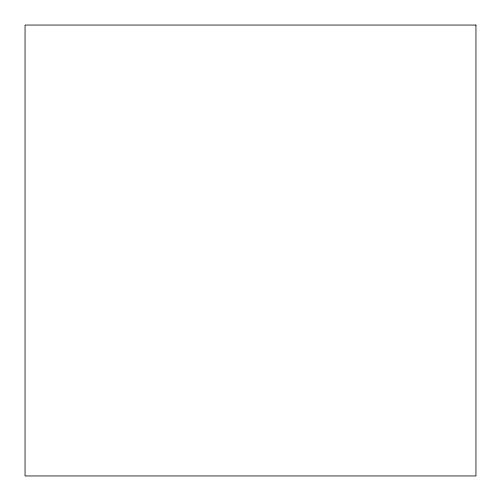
<?xml version="1.0" encoding="UTF-8"?>
<svg xmlns="http://www.w3.org/2000/svg" width="501" height="501" viewBox="0 0 501 501"><rect width="100%" height="100%" fill="white"/><g stroke="black" fill="none" stroke-linecap="round" stroke-linejoin="round"><path stroke-width="0.75" d="M475.95 25.05L25.05 25.05L25.05 475.95L475.95 475.95L475.95 25.05"/></g></svg>
